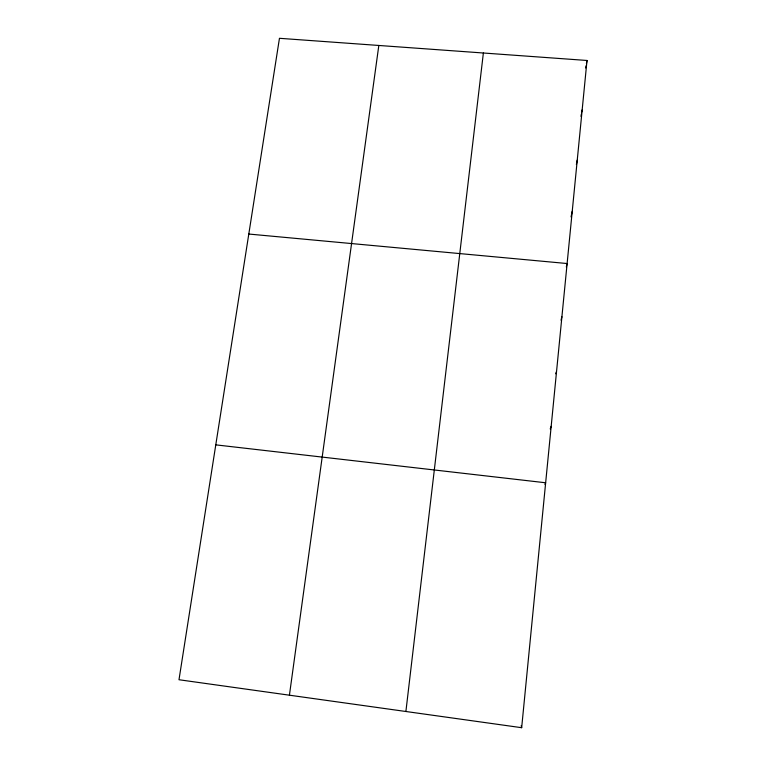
<?xml version="1.0" encoding="UTF-8"?>
<svg xmlns="http://www.w3.org/2000/svg" width="766" height="766" viewBox="0 0 766 766"><rect width="100%" height="100%" fill="white"/><g stroke="black" fill="none" stroke-linecap="round" stroke-linejoin="round"><path stroke-width="1.15" d="M521.665 727.7L587.005 60.476L279.456 38.3L178.995 679.739L521.665 727.7L521.215 725.565M405.894 711.499L483.375 53.007M289.424 695.193L378.825 45.462M585.655 67.963L586.047 65.828M586.43 63.693L587.005 60.476M580.944 116.346L581.356 114.172M581.767 111.999L582.179 109.825M576.367 164.518L577.248 160.104M571.043 216.931L572.231 211.33M566.333 266.951L567.118 263.533L248.797 234.042M561.018 320.207L561.909 316.751M555.762 373.798L556.317 371.941M550.218 428.96L551.175 426.336M544.865 484.294L545.651 482.772L215.782 444.855"/></g></svg>
